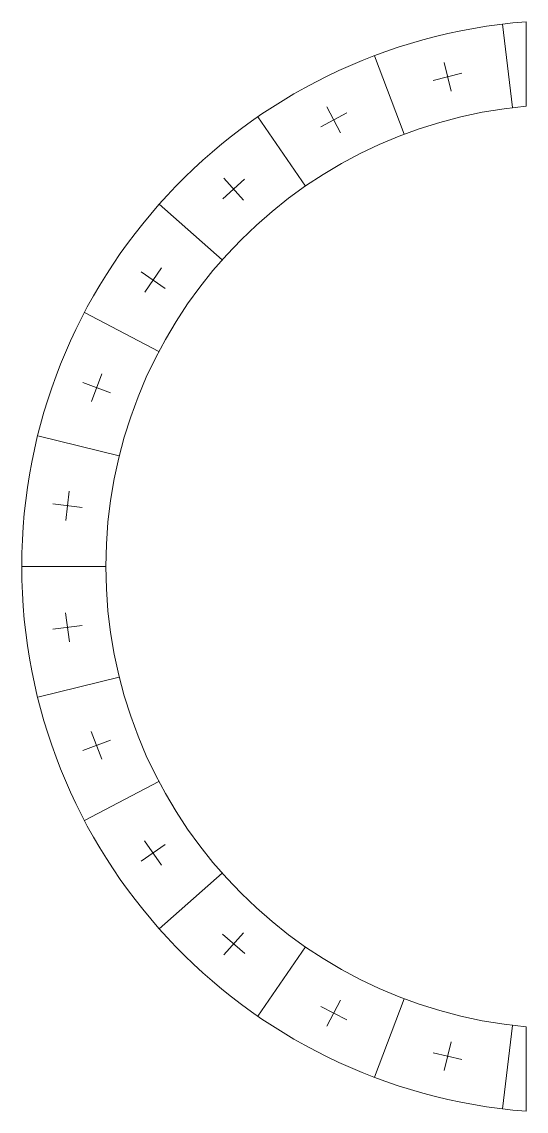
# Model space of a CAD drawing. Header units: millimetres. Extents: x -260 to -20, y -259 to 259.
import ezdxf

# ---------------------------------------------------------------- set-up
doc = ezdxf.new("R2010")
doc.units = ezdxf.units.MM
doc.header["$MEASUREMENT"] = 0
doc.layers.add('_pcb_lights_Nr_pióra__40', color=4, linetype='Continuous', lineweight=13)
doc.layers.add('_pcb_outline_Nr_pióra__20', color=1, linetype='Continuous', lineweight=13)
doc.layers.add('_pcb_wall locations_Nr_pióra__59', color=21, linetype='Continuous', lineweight=0, true_color=0xffaaaa)

msp = doc.modelspace()

# ---------------------------------------------------------------- linework, layer by layer
at = {"layer": '_pcb_lights_Nr_pióra__40', "color": 4, "linetype": 'Continuous', "lineweight": 13}
for p, q in [((-55.76, 226.23), (-59.11, 239.82)), ((-50.66, 234.77), (-64.21, 231.28)), ((-108.28, 206.31), (-114.79, 218.71)), ((-105.37, 215.83), (-117.7, 209.19)), ((-153.96, 184.34), (-164.34, 174.95)), ((-154.51, 174.4), (-163.79, 184.88)), ((-191.76, 132.36), (-203.28, 140.31)), ((-193.6, 142.14), (-201.43, 130.53)), ((-221.99, 91.68), (-226.82, 78.54)), ((-217.86, 82.62), (-230.95, 87.59)), ((-237.48, 35.89), (-239.02, 21.97)), ((-231.3, 28.09), (-245.2, 29.77)), ((-239.16, -21.99), (-237.34, -35.87)), ((-231.3, -28.09), (-245.2, -29.77)), ((-217.86, -82.62), (-230.95, -87.59)), ((-226.95, -78.59), (-221.85, -91.62)), ((-191.76, -132.36), (-203.28, -140.31)), ((-201.55, -130.62), (-193.48, -142.06)), ((-164.44, -175.05), (-153.86, -184.23)), ((-154.51, -174.4), (-163.79, -184.88)), ((-108.28, -206.31), (-114.79, -218.71)), ((-117.76, -209.32), (-105.3, -215.7)), ((-55.76, -226.23), (-59.11, -239.82)), ((-64.25, -231.42), (-50.62, -234.63))]:
    msp.add_line(p, q, dxfattribs=at)
at = {"layer": '_pcb_outline_Nr_pióra__20', "color": 1, "linetype": 'Continuous', "lineweight": 13}
msp.add_lwpolyline([(-20, -219.09), (-20, -259.23, -0.92582), (-20, 259.23), (-20, 219.09, 0.912871)], format="xyb", close=True, dxfattribs=at)
at = {"layer": '_pcb_wall locations_Nr_pióra__59', "color": 21, "linetype": 'Continuous', "lineweight": 0, "true_color": 0xffaaaa}
for p, q in [((-31.34, 258.1), (-26.52, 218.4)), ((-78.01, 205.7), (-92.2, 243.1)), ((-147.7, 213.98), (-124.97, 181.06)), ((-164.67, 145.89), (-194.61, 172.41)), ((-230.22, 120.83), (-194.8, 102.24)), ((-213.61, 52.65), (-252.44, 62.22)), ((-220, 0), (-260, 0)), ((-213.61, -52.65), (-252.44, -62.22)), ((-194.8, -102.24), (-230.22, -120.83)), ((-164.67, -145.89), (-194.61, -172.41)), ((-124.97, -181.06), (-147.7, -213.98)), ((-78.01, -205.7), (-92.2, -243.1)), ((-26.52, -218.4), (-31.34, -258.1))]:
    msp.add_line(p, q, dxfattribs=at)

doc.saveas('drawing.dxf')
